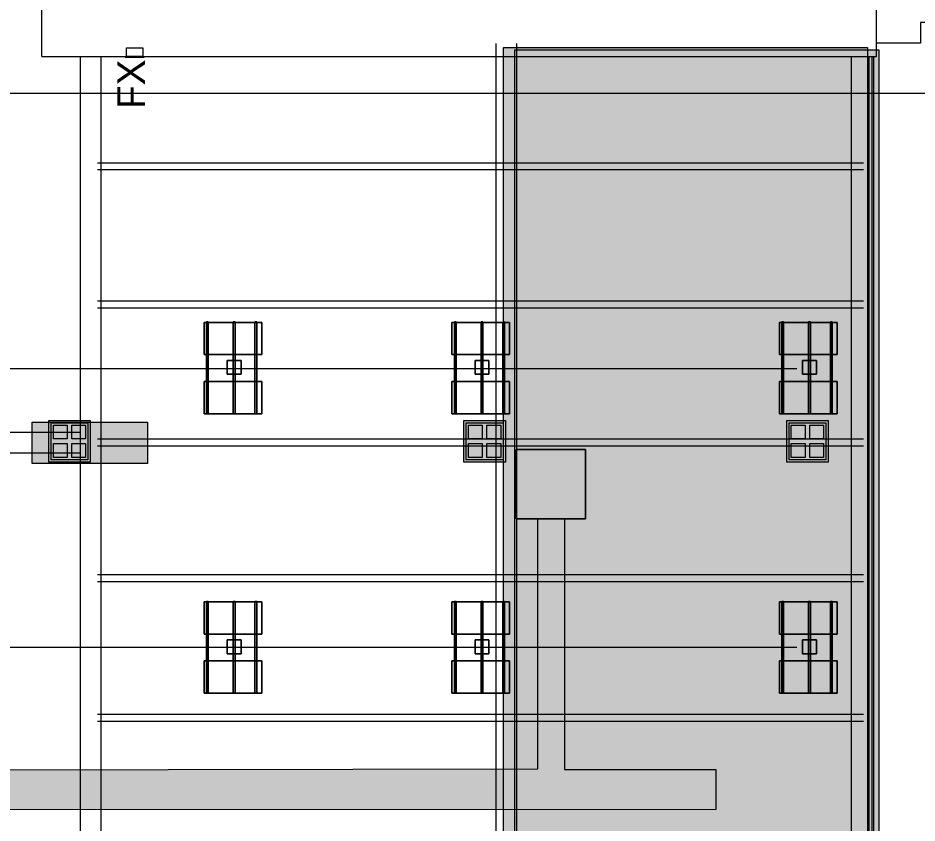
# Model space of a CAD drawing. Header units: inches. Extents: x -10671 to 1761, y -674 to 7170.
# Drawn here: x -6903 to -6123, y 3287 to 3985 of the extents above; entities that cross this region are included whole.
import ezdxf

# ---------------------------------------------------------------- set-up
doc = ezdxf.new("R2010")
doc.units = ezdxf.units.IN
doc.header["$LTSCALE"] = 19.2
doc.header["$MEASUREMENT"] = 0
for name, color, linetype, lineweight, true_color in [('DWG-bldg-utility box', 3, 'Continuous', 18, 0x00ff00), ('Venue-Airwall Closed', 7, 'Continuous', 5, 0x000000), ('Venue-Ceiling-HVAC', 7, 'Continuous', 5, 0xbbbbbb), ('Venue-Fire Apparatus and Text', 1, 'Continuous', 5, 0xff0000), ('Venue-NO HANG ZONE', 7, 'Continuous', 15, 0xdd0000), ('Venue-Rigging Steel-High', 7, 'Continuous', 5, 0x800000), ('Venue-Rigging Steel-Low', 7, 'Continuous', 5, 0x0000dd)]:
    doc.layers.add(name, color=color, linetype=linetype, lineweight=lineweight, true_color=true_color)
for name, color, linetype, lineweight in [('Venue-Ceiling-Lights', 7, 'Continuous', 5), ('Venue-Ceiling-Lights Circuits', 7, 'Continuous', 5), ('Venue-Floor Pockets', 7, 'Continuous', 5), ('Venue-Walls and Doors', 7, 'Continuous', 5)]:
    doc.layers.add(name, color=color, linetype=linetype, lineweight=lineweight)
doc.styles.add('Arial', font='Arial')

# ---------------------------------------------------------------- blocks, each defined once
blk = doc.blocks.new('FLOORBOX')
at = {"layer": 'Venue-Floor Pockets', "linetype": 'Continuous', "lineweight": 0, "true_color": 0xaaaaaa}
blk.add_hatch(color=253, dxfattribs=at).paths.add_polyline_path([(-18, 18), (18, 18), (18, -18), (-18, -18)])
at = {"layer": 'Venue-Floor Pockets', "linetype": 'Continuous', "lineweight": 0, "true_color": 0xbbbbbb}
blk.add_hatch(color=9, dxfattribs=at).paths.add_polyline_path([(-16, 16), (16, 16), (16, -16), (-16, -16)])
at = {"layer": 'Venue-Floor Pockets', "linetype": 'Continuous', "lineweight": 0, "true_color": 0xdddddd}
for points in [[(-14, 14), (-2, 14), (-2, 2), (-14, 2)], [(2, 14), (14, 14), (14, 2), (2, 2)], [(-14, -2), (-2, -2), (-2, -14), (-14, -14)], [(2, -2), (14, -2), (14, -14), (2, -14)]]:
    blk.add_hatch(color=254, dxfattribs=at).paths.add_polyline_path(points)
at = {"layer": 'Venue-Floor Pockets', "color": 7, "linetype": 'Continuous', "lineweight": 5, "flags": 128}
for points in [[(-18, 18), (18, 18), (18, -18), (-18, -18)], [(-16, 16), (16, 16), (16, -16), (-16, -16)], [(-14, 14), (-2, 14), (-2, 2), (-14, 2)], [(2, 14), (14, 14), (14, 2), (2, 2)], [(-14, -2), (-2, -2), (-2, -14), (-14, -14)], [(2, -2), (14, -2), (14, -14), (2, -14)]]:
    blk.add_lwpolyline(points, close=True, dxfattribs=at)
blk = doc.blocks.new('FEVC')
at = {"layer": 'Venue-Fire Apparatus and Text'}
for p, q in [((8.25, 0.5), (-8.25, 0.5)), ((-8.25, 0.5), (-8.25, 0)), ((8.25, 0), (-8.25, 0)), ((8.25, 0.5), (8.25, 0))]:
    blk.add_line(p, q, dxfattribs=at)
at = {"layer": 'Venue-Fire Apparatus and Text', "flags": 128}
blk.add_lwpolyline([(-7, 0), (7, 0), (7, -7.5), (-7, -7.5)], close=True, dxfattribs=at)
blk = doc.blocks.new('Group-9-1')
at = {"layer": 'Venue-Ceiling-HVAC'}
for points in [[(-6470.84, 3551.08, 360.05), (-6470.84, 3551.08, 390.05), (-6470.84, 3611.08, 390.05), (-6470.84, 3611.08, 360.05)], [(-6470.84, 3611.08, 360.05), (-6470.84, 3611.08, 390.05), (-6410.84, 3611.08, 390.05), (-6410.84, 3611.08, 360.05)], [(-6470.84, 3551.08, 360.05), (-6470.84, 3611.08, 360.05), (-6410.84, 3611.08, 360.05), (-6410.84, 3551.08, 360.05)], [(-6470.84, 3551.08, 390.05), (-6470.84, 3611.08, 390.05), (-6410.84, 3611.08, 390.05), (-6410.84, 3551.08, 390.05)], [(-6410.84, 3611.08, 360.05), (-6410.84, 3611.08, 390.05), (-6410.84, 3551.08, 390.05), (-6410.84, 3551.08, 360.05)], [(-6410.84, 3551.08, 360.05), (-6410.84, 3551.08, 390.05), (-6470.84, 3551.08, 390.05), (-6470.84, 3551.08, 360.05)]]:
    blk.add_3dface(points, dxfattribs=at)
blk = doc.blocks.new('Group-10-1')
at = {"layer": 'Venue-Ceiling-HVAC'}
blk.add_blockref('Group-9-1', (0, 0), dxfattribs=at)
blk = doc.blocks.new('Group-1040-1')
at = {"layer": 'Venue-Ceiling-Lights', "color": 7, "linetype": 'Continuous', "lineweight": 5}
for points in [[(-6741.57, 3642.18, 355.98), (-6741.57, 3642.18, 359.98), (-6741.57, 3670.18, 359.98), (-6741.57, 3670.18, 355.98)], [(-6741.57, 3670.18, 355.98), (-6741.57, 3670.18, 359.98), (-6691.57, 3670.18, 359.98), (-6691.57, 3670.18, 355.98)], [(-6691.57, 3670.18, 359.98), (-6741.57, 3670.18, 359.98), (-6741.57, 3642.18, 359.98), (-6691.57, 3642.18, 359.98)], [(-6691.57, 3642.18, 355.98), (-6741.57, 3642.18, 355.98), (-6741.57, 3670.18, 355.98), (-6691.57, 3670.18, 355.98)], [(-6691.57, 3670.18, 355.98), (-6691.57, 3670.18, 359.98), (-6691.57, 3642.18, 359.98), (-6691.57, 3642.18, 355.98)], [(-6691.57, 3642.18, 355.98), (-6691.57, 3642.18, 359.98), (-6741.57, 3642.18, 359.98), (-6741.57, 3642.18, 355.98)]]:
    blk.add_3dface(points, dxfattribs=at)
blk = doc.blocks.new('Group-1041-1')
at = {"layer": 'Venue-Ceiling-Lights', "color": 7, "linetype": 'Continuous', "lineweight": 5}
for points in [[(-6697.42, 3642.18, 360.05), (-6697.42, 3642.18, 361.05), (-6697.42, 3721.77, 361.05), (-6697.42, 3721.77, 360.05)], [(-6697.42, 3721.77, 360.05), (-6697.42, 3721.77, 361.05), (-6695.92, 3721.77, 361.05), (-6695.92, 3721.77, 360.05)], [(-6695.92, 3721.77, 361.05), (-6697.42, 3721.77, 361.05), (-6697.42, 3642.18, 361.05), (-6695.92, 3642.18, 361.05)], [(-6695.92, 3642.18, 360.05), (-6697.42, 3642.18, 360.05), (-6697.42, 3721.77, 360.05), (-6695.92, 3721.77, 360.05)], [(-6695.92, 3721.77, 360.05), (-6695.92, 3721.77, 361.05), (-6695.92, 3642.18, 361.05), (-6695.92, 3642.18, 360.05)], [(-6695.92, 3642.18, 360.05), (-6695.92, 3642.18, 361.05), (-6697.42, 3642.18, 361.05), (-6697.42, 3642.18, 360.05)]]:
    blk.add_3dface(points, dxfattribs=at)
blk = doc.blocks.new('Group-1042-1')
at = {"layer": 'Venue-Ceiling-Lights', "color": 7, "linetype": 'Continuous', "lineweight": 5}
for points in [[(-6716.24, 3642.18, 360.05), (-6716.24, 3642.18, 361.05), (-6716.24, 3721.77, 361.05), (-6716.24, 3721.77, 360.05)], [(-6716.24, 3721.77, 360.05), (-6716.24, 3721.77, 361.05), (-6714.74, 3721.77, 361.05), (-6714.74, 3721.77, 360.05)], [(-6714.74, 3721.77, 361.05), (-6716.24, 3721.77, 361.05), (-6716.24, 3642.18, 361.05), (-6714.74, 3642.18, 361.05)], [(-6714.74, 3642.18, 360.05), (-6716.24, 3642.18, 360.05), (-6716.24, 3721.77, 360.05), (-6714.74, 3721.77, 360.05)], [(-6714.74, 3721.77, 360.05), (-6714.74, 3721.77, 361.05), (-6714.74, 3642.18, 361.05), (-6714.74, 3642.18, 360.05)], [(-6714.74, 3642.18, 360.05), (-6714.74, 3642.18, 361.05), (-6716.24, 3642.18, 361.05), (-6716.24, 3642.18, 360.05)]]:
    blk.add_3dface(points, dxfattribs=at)
blk = doc.blocks.new('Group-1043-1')
at = {"layer": 'Venue-Ceiling-Lights', "color": 7, "linetype": 'Continuous', "lineweight": 5}
for points in [[(-6739.52, 3642.18, 360.05), (-6739.52, 3642.18, 361.05), (-6739.52, 3721.77, 361.05), (-6739.52, 3721.77, 360.05)], [(-6739.52, 3721.77, 360.05), (-6739.52, 3721.77, 361.05), (-6738.02, 3721.77, 361.05), (-6738.02, 3721.77, 360.05)], [(-6738.02, 3721.77, 361.05), (-6739.52, 3721.77, 361.05), (-6739.52, 3642.18, 361.05), (-6738.02, 3642.18, 361.05)], [(-6738.02, 3642.18, 360.05), (-6739.52, 3642.18, 360.05), (-6739.52, 3721.77, 360.05), (-6738.02, 3721.77, 360.05)], [(-6738.02, 3721.77, 360.05), (-6738.02, 3721.77, 361.05), (-6738.02, 3642.18, 361.05), (-6738.02, 3642.18, 360.05)], [(-6738.02, 3642.18, 360.05), (-6738.02, 3642.18, 361.05), (-6739.52, 3642.18, 361.05), (-6739.52, 3642.18, 360.05)]]:
    blk.add_3dface(points, dxfattribs=at)
blk = doc.blocks.new('Group-1044-1')
at = {"layer": 'Venue-Ceiling-Lights', "color": 7, "linetype": 'Continuous', "lineweight": 5}
for points in [[(-6741.57, 3693.33, 355.98), (-6741.57, 3693.33, 359.98), (-6741.57, 3721.33, 359.98), (-6741.57, 3721.33, 355.98)], [(-6741.57, 3721.33, 355.98), (-6741.57, 3721.33, 359.98), (-6691.57, 3721.33, 359.98), (-6691.57, 3721.33, 355.98)], [(-6691.57, 3721.33, 359.98), (-6741.57, 3721.33, 359.98), (-6741.57, 3693.33, 359.98), (-6691.57, 3693.33, 359.98)], [(-6691.57, 3693.33, 355.98), (-6741.57, 3693.33, 355.98), (-6741.57, 3721.33, 355.98), (-6691.57, 3721.33, 355.98)], [(-6691.57, 3721.33, 355.98), (-6691.57, 3721.33, 359.98), (-6691.57, 3693.33, 359.98), (-6691.57, 3693.33, 355.98)], [(-6691.57, 3693.33, 355.98), (-6691.57, 3693.33, 359.98), (-6741.57, 3693.33, 359.98), (-6741.57, 3693.33, 355.98)]]:
    blk.add_3dface(points, dxfattribs=at)
blk = doc.blocks.new('Group-1045-1')
at = {"layer": 'Venue-Ceiling-Lights', "color": 7, "linetype": 'Continuous', "lineweight": 5}
for points in [[(-6721.53, 3688.41, 350), (-6721.53, 3688.41, 356), (-6709.53, 3688.41, 356), (-6709.53, 3688.41, 350)], [(-6721.53, 3676.41, 350), (-6721.53, 3676.41, 356), (-6721.53, 3688.41, 356), (-6721.53, 3688.41, 350)], [(-6709.53, 3688.41, 356), (-6721.53, 3688.41, 356), (-6721.53, 3676.41, 356), (-6709.53, 3676.41, 356)], [(-6709.53, 3676.41, 350), (-6721.53, 3676.41, 350), (-6721.53, 3688.41, 350), (-6709.53, 3688.41, 350)], [(-6709.53, 3688.41, 350), (-6709.53, 3688.41, 356), (-6709.53, 3676.41, 356), (-6709.53, 3676.41, 350)], [(-6709.53, 3676.41, 350), (-6709.53, 3676.41, 356), (-6721.53, 3676.41, 356), (-6721.53, 3676.41, 350)]]:
    blk.add_3dface(points, dxfattribs=at)
blk = doc.blocks.new('Group-1046-1')
at = {"layer": 'Venue-Ceiling-Lights', "color": 7}
for name in ['Group-1044-1', 'Group-1043-1', 'Group-1042-1', 'Group-1041-1', 'Group-1040-1']:
    blk.add_blockref(name, (0, 0), dxfattribs=at)
at = {"layer": 'Venue-Ceiling-Lights', "color": 1, "true_color": 0xff0000}
blk.add_blockref('Group-1045-1', (0, 0), dxfattribs=at)
blk = doc.blocks.new('Group-1047-1')
at = {"layer": 'Venue-Ceiling-Lights', "color": 7, "linetype": 'Continuous', "lineweight": 5}
for points in [[(-6741.57, 3399.93, 355.98), (-6741.57, 3399.93, 359.98), (-6741.57, 3427.93, 359.98), (-6741.57, 3427.93, 355.98)], [(-6741.57, 3427.93, 355.98), (-6741.57, 3427.93, 359.98), (-6691.57, 3427.93, 359.98), (-6691.57, 3427.93, 355.98)], [(-6691.57, 3427.93, 359.98), (-6741.57, 3427.93, 359.98), (-6741.57, 3399.93, 359.98), (-6691.57, 3399.93, 359.98)], [(-6691.57, 3399.93, 355.98), (-6741.57, 3399.93, 355.98), (-6741.57, 3427.93, 355.98), (-6691.57, 3427.93, 355.98)], [(-6691.57, 3427.93, 355.98), (-6691.57, 3427.93, 359.98), (-6691.57, 3399.93, 359.98), (-6691.57, 3399.93, 355.98)], [(-6691.57, 3399.93, 355.98), (-6691.57, 3399.93, 359.98), (-6741.57, 3399.93, 359.98), (-6741.57, 3399.93, 355.98)]]:
    blk.add_3dface(points, dxfattribs=at)
blk = doc.blocks.new('Group-1048-1')
at = {"layer": 'Venue-Ceiling-Lights', "color": 7, "linetype": 'Continuous', "lineweight": 5}
for points in [[(-6697.42, 3399.93, 360.05), (-6697.42, 3399.93, 361.05), (-6697.42, 3479.51, 361.05), (-6697.42, 3479.51, 360.05)], [(-6697.42, 3479.51, 360.05), (-6697.42, 3479.51, 361.05), (-6695.92, 3479.51, 361.05), (-6695.92, 3479.51, 360.05)], [(-6695.92, 3479.51, 361.05), (-6697.42, 3479.51, 361.05), (-6697.42, 3399.93, 361.05), (-6695.92, 3399.93, 361.05)], [(-6695.92, 3399.93, 360.05), (-6697.42, 3399.93, 360.05), (-6697.42, 3479.51, 360.05), (-6695.92, 3479.51, 360.05)], [(-6695.92, 3479.51, 360.05), (-6695.92, 3479.51, 361.05), (-6695.92, 3399.93, 361.05), (-6695.92, 3399.93, 360.05)], [(-6695.92, 3399.93, 360.05), (-6695.92, 3399.93, 361.05), (-6697.42, 3399.93, 361.05), (-6697.42, 3399.93, 360.05)]]:
    blk.add_3dface(points, dxfattribs=at)
blk = doc.blocks.new('Group-1049-1')
at = {"layer": 'Venue-Ceiling-Lights', "color": 7, "linetype": 'Continuous', "lineweight": 5}
for points in [[(-6716.24, 3399.93, 360.05), (-6716.24, 3399.93, 361.05), (-6716.24, 3479.51, 361.05), (-6716.24, 3479.51, 360.05)], [(-6716.24, 3479.51, 360.05), (-6716.24, 3479.51, 361.05), (-6714.74, 3479.51, 361.05), (-6714.74, 3479.51, 360.05)], [(-6714.74, 3479.51, 361.05), (-6716.24, 3479.51, 361.05), (-6716.24, 3399.93, 361.05), (-6714.74, 3399.93, 361.05)], [(-6714.74, 3399.93, 360.05), (-6716.24, 3399.93, 360.05), (-6716.24, 3479.51, 360.05), (-6714.74, 3479.51, 360.05)], [(-6714.74, 3479.51, 360.05), (-6714.74, 3479.51, 361.05), (-6714.74, 3399.93, 361.05), (-6714.74, 3399.93, 360.05)], [(-6714.74, 3399.93, 360.05), (-6714.74, 3399.93, 361.05), (-6716.24, 3399.93, 361.05), (-6716.24, 3399.93, 360.05)]]:
    blk.add_3dface(points, dxfattribs=at)
blk = doc.blocks.new('Group-1050-1')
at = {"layer": 'Venue-Ceiling-Lights', "color": 7, "linetype": 'Continuous', "lineweight": 5}
for points in [[(-6739.52, 3399.93, 360.05), (-6739.52, 3399.93, 361.05), (-6739.52, 3479.51, 361.05), (-6739.52, 3479.51, 360.05)], [(-6739.52, 3479.51, 360.05), (-6739.52, 3479.51, 361.05), (-6738.02, 3479.51, 361.05), (-6738.02, 3479.51, 360.05)], [(-6738.02, 3479.51, 361.05), (-6739.52, 3479.51, 361.05), (-6739.52, 3399.93, 361.05), (-6738.02, 3399.93, 361.05)], [(-6738.02, 3399.93, 360.05), (-6739.52, 3399.93, 360.05), (-6739.52, 3479.51, 360.05), (-6738.02, 3479.51, 360.05)], [(-6738.02, 3479.51, 360.05), (-6738.02, 3479.51, 361.05), (-6738.02, 3399.93, 361.05), (-6738.02, 3399.93, 360.05)], [(-6738.02, 3399.93, 360.05), (-6738.02, 3399.93, 361.05), (-6739.52, 3399.93, 361.05), (-6739.52, 3399.93, 360.05)]]:
    blk.add_3dface(points, dxfattribs=at)
blk = doc.blocks.new('Group-1051-1')
at = {"layer": 'Venue-Ceiling-Lights', "color": 7, "linetype": 'Continuous', "lineweight": 5}
for points in [[(-6741.57, 3451.08, 355.98), (-6741.57, 3451.08, 359.98), (-6741.57, 3479.08, 359.98), (-6741.57, 3479.08, 355.98)], [(-6741.57, 3479.08, 355.98), (-6741.57, 3479.08, 359.98), (-6691.57, 3479.08, 359.98), (-6691.57, 3479.08, 355.98)], [(-6691.57, 3479.08, 359.98), (-6741.57, 3479.08, 359.98), (-6741.57, 3451.08, 359.98), (-6691.57, 3451.08, 359.98)], [(-6691.57, 3451.08, 355.98), (-6741.57, 3451.08, 355.98), (-6741.57, 3479.08, 355.98), (-6691.57, 3479.08, 355.98)], [(-6691.57, 3479.08, 355.98), (-6691.57, 3479.08, 359.98), (-6691.57, 3451.08, 359.98), (-6691.57, 3451.08, 355.98)], [(-6691.57, 3451.08, 355.98), (-6691.57, 3451.08, 359.98), (-6741.57, 3451.08, 359.98), (-6741.57, 3451.08, 355.98)]]:
    blk.add_3dface(points, dxfattribs=at)
blk = doc.blocks.new('Group-1052-1')
at = {"layer": 'Venue-Ceiling-Lights', "color": 7, "linetype": 'Continuous', "lineweight": 5}
for points in [[(-6721.53, 3446.16, 350), (-6721.53, 3446.16, 356), (-6709.53, 3446.16, 356), (-6709.53, 3446.16, 350)], [(-6721.53, 3434.16, 350), (-6721.53, 3434.16, 356), (-6721.53, 3446.16, 356), (-6721.53, 3446.16, 350)], [(-6709.53, 3446.16, 356), (-6721.53, 3446.16, 356), (-6721.53, 3434.16, 356), (-6709.53, 3434.16, 356)], [(-6709.53, 3434.16, 350), (-6721.53, 3434.16, 350), (-6721.53, 3446.16, 350), (-6709.53, 3446.16, 350)], [(-6709.53, 3446.16, 350), (-6709.53, 3446.16, 356), (-6709.53, 3434.16, 356), (-6709.53, 3434.16, 350)], [(-6709.53, 3434.16, 350), (-6709.53, 3434.16, 356), (-6721.53, 3434.16, 356), (-6721.53, 3434.16, 350)]]:
    blk.add_3dface(points, dxfattribs=at)
blk = doc.blocks.new('Group-1053-1')
at = {"layer": 'Venue-Ceiling-Lights', "color": 7}
for name in ['Group-1051-1', 'Group-1050-1', 'Group-1049-1', 'Group-1048-1', 'Group-1047-1']:
    blk.add_blockref(name, (0, 0), dxfattribs=at)
at = {"layer": 'Venue-Ceiling-Lights', "color": 1, "true_color": 0xff0000}
blk.add_blockref('Group-1052-1', (0, 0), dxfattribs=at)
blk = doc.blocks.new('Group-1124-1')
at = {"layer": 'Venue-Ceiling-Lights', "color": 7, "linetype": 'Continuous', "lineweight": 5}
for points in [[(-6526.57, 3642.18, 355.98), (-6526.57, 3642.18, 359.98), (-6526.57, 3670.18, 359.98), (-6526.57, 3670.18, 355.98)], [(-6526.57, 3670.18, 355.98), (-6526.57, 3670.18, 359.98), (-6476.57, 3670.18, 359.98), (-6476.57, 3670.18, 355.98)], [(-6476.57, 3670.18, 359.98), (-6526.57, 3670.18, 359.98), (-6526.57, 3642.18, 359.98), (-6476.57, 3642.18, 359.98)], [(-6476.57, 3642.18, 355.98), (-6526.57, 3642.18, 355.98), (-6526.57, 3670.18, 355.98), (-6476.57, 3670.18, 355.98)], [(-6476.57, 3670.18, 355.98), (-6476.57, 3670.18, 359.98), (-6476.57, 3642.18, 359.98), (-6476.57, 3642.18, 355.98)], [(-6476.57, 3642.18, 355.98), (-6476.57, 3642.18, 359.98), (-6526.57, 3642.18, 359.98), (-6526.57, 3642.18, 355.98)]]:
    blk.add_3dface(points, dxfattribs=at)
blk = doc.blocks.new('Group-1125-1')
at = {"layer": 'Venue-Ceiling-Lights', "color": 7, "linetype": 'Continuous', "lineweight": 5}
for points in [[(-6482.42, 3642.18, 360.05), (-6482.42, 3642.18, 361.05), (-6482.42, 3721.77, 361.05), (-6482.42, 3721.77, 360.05)], [(-6482.42, 3721.77, 360.05), (-6482.42, 3721.77, 361.05), (-6480.92, 3721.77, 361.05), (-6480.92, 3721.77, 360.05)], [(-6480.92, 3721.77, 361.05), (-6482.42, 3721.77, 361.05), (-6482.42, 3642.18, 361.05), (-6480.92, 3642.18, 361.05)], [(-6480.92, 3642.18, 360.05), (-6482.42, 3642.18, 360.05), (-6482.42, 3721.77, 360.05), (-6480.92, 3721.77, 360.05)], [(-6480.92, 3721.77, 360.05), (-6480.92, 3721.77, 361.05), (-6480.92, 3642.18, 361.05), (-6480.92, 3642.18, 360.05)], [(-6480.92, 3642.18, 360.05), (-6480.92, 3642.18, 361.05), (-6482.42, 3642.18, 361.05), (-6482.42, 3642.18, 360.05)]]:
    blk.add_3dface(points, dxfattribs=at)
blk = doc.blocks.new('Group-1126-1')
at = {"layer": 'Venue-Ceiling-Lights', "color": 7, "linetype": 'Continuous', "lineweight": 5}
for points in [[(-6501.24, 3642.18, 360.05), (-6501.24, 3642.18, 361.05), (-6501.24, 3721.77, 361.05), (-6501.24, 3721.77, 360.05)], [(-6501.24, 3721.77, 360.05), (-6501.24, 3721.77, 361.05), (-6499.74, 3721.77, 361.05), (-6499.74, 3721.77, 360.05)], [(-6499.74, 3721.77, 361.05), (-6501.24, 3721.77, 361.05), (-6501.24, 3642.18, 361.05), (-6499.74, 3642.18, 361.05)], [(-6499.74, 3642.18, 360.05), (-6501.24, 3642.18, 360.05), (-6501.24, 3721.77, 360.05), (-6499.74, 3721.77, 360.05)], [(-6499.74, 3721.77, 360.05), (-6499.74, 3721.77, 361.05), (-6499.74, 3642.18, 361.05), (-6499.74, 3642.18, 360.05)], [(-6499.74, 3642.18, 360.05), (-6499.74, 3642.18, 361.05), (-6501.24, 3642.18, 361.05), (-6501.24, 3642.18, 360.05)]]:
    blk.add_3dface(points, dxfattribs=at)
blk = doc.blocks.new('Group-1127-1')
at = {"layer": 'Venue-Ceiling-Lights', "color": 7, "linetype": 'Continuous', "lineweight": 5}
for points in [[(-6524.52, 3642.18, 360.05), (-6524.52, 3642.18, 361.05), (-6524.52, 3721.77, 361.05), (-6524.52, 3721.77, 360.05)], [(-6524.52, 3721.77, 360.05), (-6524.52, 3721.77, 361.05), (-6523.02, 3721.77, 361.05), (-6523.02, 3721.77, 360.05)], [(-6523.02, 3721.77, 361.05), (-6524.52, 3721.77, 361.05), (-6524.52, 3642.18, 361.05), (-6523.02, 3642.18, 361.05)], [(-6523.02, 3642.18, 360.05), (-6524.52, 3642.18, 360.05), (-6524.52, 3721.77, 360.05), (-6523.02, 3721.77, 360.05)], [(-6523.02, 3721.77, 360.05), (-6523.02, 3721.77, 361.05), (-6523.02, 3642.18, 361.05), (-6523.02, 3642.18, 360.05)], [(-6523.02, 3642.18, 360.05), (-6523.02, 3642.18, 361.05), (-6524.52, 3642.18, 361.05), (-6524.52, 3642.18, 360.05)]]:
    blk.add_3dface(points, dxfattribs=at)
blk = doc.blocks.new('Group-1128-1')
at = {"layer": 'Venue-Ceiling-Lights', "color": 7, "linetype": 'Continuous', "lineweight": 5}
for points in [[(-6526.57, 3693.33, 355.98), (-6526.57, 3693.33, 359.98), (-6526.57, 3721.33, 359.98), (-6526.57, 3721.33, 355.98)], [(-6526.57, 3721.33, 355.98), (-6526.57, 3721.33, 359.98), (-6476.57, 3721.33, 359.98), (-6476.57, 3721.33, 355.98)], [(-6476.57, 3721.33, 359.98), (-6526.57, 3721.33, 359.98), (-6526.57, 3693.33, 359.98), (-6476.57, 3693.33, 359.98)], [(-6476.57, 3693.33, 355.98), (-6526.57, 3693.33, 355.98), (-6526.57, 3721.33, 355.98), (-6476.57, 3721.33, 355.98)], [(-6476.57, 3721.33, 355.98), (-6476.57, 3721.33, 359.98), (-6476.57, 3693.33, 359.98), (-6476.57, 3693.33, 355.98)], [(-6476.57, 3693.33, 355.98), (-6476.57, 3693.33, 359.98), (-6526.57, 3693.33, 359.98), (-6526.57, 3693.33, 355.98)]]:
    blk.add_3dface(points, dxfattribs=at)
blk = doc.blocks.new('Group-1129-1')
at = {"layer": 'Venue-Ceiling-Lights', "color": 7, "linetype": 'Continuous', "lineweight": 5}
for points in [[(-6506.53, 3688.41, 350), (-6506.53, 3688.41, 356), (-6494.53, 3688.41, 356), (-6494.53, 3688.41, 350)], [(-6506.53, 3676.41, 350), (-6506.53, 3676.41, 356), (-6506.53, 3688.41, 356), (-6506.53, 3688.41, 350)], [(-6494.53, 3688.41, 356), (-6506.53, 3688.41, 356), (-6506.53, 3676.41, 356), (-6494.53, 3676.41, 356)], [(-6494.53, 3676.41, 350), (-6506.53, 3676.41, 350), (-6506.53, 3688.41, 350), (-6494.53, 3688.41, 350)], [(-6494.53, 3688.41, 350), (-6494.53, 3688.41, 356), (-6494.53, 3676.41, 356), (-6494.53, 3676.41, 350)], [(-6494.53, 3676.41, 350), (-6494.53, 3676.41, 356), (-6506.53, 3676.41, 356), (-6506.53, 3676.41, 350)]]:
    blk.add_3dface(points, dxfattribs=at)
blk = doc.blocks.new('Group-1130-1')
at = {"layer": 'Venue-Ceiling-Lights', "color": 7}
for name in ['Group-1128-1', 'Group-1127-1', 'Group-1126-1', 'Group-1125-1', 'Group-1124-1']:
    blk.add_blockref(name, (0, 0), dxfattribs=at)
at = {"layer": 'Venue-Ceiling-Lights', "color": 1, "true_color": 0xff0000}
blk.add_blockref('Group-1129-1', (0, 0), dxfattribs=at)
blk = doc.blocks.new('Group-1131-1')
at = {"layer": 'Venue-Ceiling-Lights', "color": 7, "linetype": 'Continuous', "lineweight": 5}
for points in [[(-6526.57, 3399.93, 355.98), (-6526.57, 3399.93, 359.98), (-6526.57, 3427.93, 359.98), (-6526.57, 3427.93, 355.98)], [(-6526.57, 3427.93, 355.98), (-6526.57, 3427.93, 359.98), (-6476.57, 3427.93, 359.98), (-6476.57, 3427.93, 355.98)], [(-6476.57, 3427.93, 359.98), (-6526.57, 3427.93, 359.98), (-6526.57, 3399.93, 359.98), (-6476.57, 3399.93, 359.98)], [(-6476.57, 3399.93, 355.98), (-6526.57, 3399.93, 355.98), (-6526.57, 3427.93, 355.98), (-6476.57, 3427.93, 355.98)], [(-6476.57, 3427.93, 355.98), (-6476.57, 3427.93, 359.98), (-6476.57, 3399.93, 359.98), (-6476.57, 3399.93, 355.98)], [(-6476.57, 3399.93, 355.98), (-6476.57, 3399.93, 359.98), (-6526.57, 3399.93, 359.98), (-6526.57, 3399.93, 355.98)]]:
    blk.add_3dface(points, dxfattribs=at)
blk = doc.blocks.new('Group-1132-1')
at = {"layer": 'Venue-Ceiling-Lights', "color": 7, "linetype": 'Continuous', "lineweight": 5}
for points in [[(-6482.42, 3399.93, 360.05), (-6482.42, 3399.93, 361.05), (-6482.42, 3479.51, 361.05), (-6482.42, 3479.51, 360.05)], [(-6482.42, 3479.51, 360.05), (-6482.42, 3479.51, 361.05), (-6480.92, 3479.51, 361.05), (-6480.92, 3479.51, 360.05)], [(-6480.92, 3479.51, 361.05), (-6482.42, 3479.51, 361.05), (-6482.42, 3399.93, 361.05), (-6480.92, 3399.93, 361.05)], [(-6480.92, 3399.93, 360.05), (-6482.42, 3399.93, 360.05), (-6482.42, 3479.51, 360.05), (-6480.92, 3479.51, 360.05)], [(-6480.92, 3479.51, 360.05), (-6480.92, 3479.51, 361.05), (-6480.92, 3399.93, 361.05), (-6480.92, 3399.93, 360.05)], [(-6480.92, 3399.93, 360.05), (-6480.92, 3399.93, 361.05), (-6482.42, 3399.93, 361.05), (-6482.42, 3399.93, 360.05)]]:
    blk.add_3dface(points, dxfattribs=at)
blk = doc.blocks.new('Group-1133-1')
at = {"layer": 'Venue-Ceiling-Lights', "color": 7, "linetype": 'Continuous', "lineweight": 5}
for points in [[(-6501.24, 3399.93, 360.05), (-6501.24, 3399.93, 361.05), (-6501.24, 3479.51, 361.05), (-6501.24, 3479.51, 360.05)], [(-6501.24, 3479.51, 360.05), (-6501.24, 3479.51, 361.05), (-6499.74, 3479.51, 361.05), (-6499.74, 3479.51, 360.05)], [(-6499.74, 3479.51, 361.05), (-6501.24, 3479.51, 361.05), (-6501.24, 3399.93, 361.05), (-6499.74, 3399.93, 361.05)], [(-6499.74, 3399.93, 360.05), (-6501.24, 3399.93, 360.05), (-6501.24, 3479.51, 360.05), (-6499.74, 3479.51, 360.05)], [(-6499.74, 3479.51, 360.05), (-6499.74, 3479.51, 361.05), (-6499.74, 3399.93, 361.05), (-6499.74, 3399.93, 360.05)], [(-6499.74, 3399.93, 360.05), (-6499.74, 3399.93, 361.05), (-6501.24, 3399.93, 361.05), (-6501.24, 3399.93, 360.05)]]:
    blk.add_3dface(points, dxfattribs=at)
blk = doc.blocks.new('Group-1134-1')
at = {"layer": 'Venue-Ceiling-Lights', "color": 7, "linetype": 'Continuous', "lineweight": 5}
for points in [[(-6524.52, 3399.93, 360.05), (-6524.52, 3399.93, 361.05), (-6524.52, 3479.51, 361.05), (-6524.52, 3479.51, 360.05)], [(-6524.52, 3479.51, 360.05), (-6524.52, 3479.51, 361.05), (-6523.02, 3479.51, 361.05), (-6523.02, 3479.51, 360.05)], [(-6523.02, 3479.51, 361.05), (-6524.52, 3479.51, 361.05), (-6524.52, 3399.93, 361.05), (-6523.02, 3399.93, 361.05)], [(-6523.02, 3399.93, 360.05), (-6524.52, 3399.93, 360.05), (-6524.52, 3479.51, 360.05), (-6523.02, 3479.51, 360.05)], [(-6523.02, 3479.51, 360.05), (-6523.02, 3479.51, 361.05), (-6523.02, 3399.93, 361.05), (-6523.02, 3399.93, 360.05)], [(-6523.02, 3399.93, 360.05), (-6523.02, 3399.93, 361.05), (-6524.52, 3399.93, 361.05), (-6524.52, 3399.93, 360.05)]]:
    blk.add_3dface(points, dxfattribs=at)
blk = doc.blocks.new('Group-1135-1')
at = {"layer": 'Venue-Ceiling-Lights', "color": 7, "linetype": 'Continuous', "lineweight": 5}
for points in [[(-6526.57, 3451.08, 355.98), (-6526.57, 3451.08, 359.98), (-6526.57, 3479.08, 359.98), (-6526.57, 3479.08, 355.98)], [(-6526.57, 3479.08, 355.98), (-6526.57, 3479.08, 359.98), (-6476.57, 3479.08, 359.98), (-6476.57, 3479.08, 355.98)], [(-6476.57, 3479.08, 359.98), (-6526.57, 3479.08, 359.98), (-6526.57, 3451.08, 359.98), (-6476.57, 3451.08, 359.98)], [(-6476.57, 3451.08, 355.98), (-6526.57, 3451.08, 355.98), (-6526.57, 3479.08, 355.98), (-6476.57, 3479.08, 355.98)], [(-6476.57, 3479.08, 355.98), (-6476.57, 3479.08, 359.98), (-6476.57, 3451.08, 359.98), (-6476.57, 3451.08, 355.98)], [(-6476.57, 3451.08, 355.98), (-6476.57, 3451.08, 359.98), (-6526.57, 3451.08, 359.98), (-6526.57, 3451.08, 355.98)]]:
    blk.add_3dface(points, dxfattribs=at)
blk = doc.blocks.new('Group-1136-1')
at = {"layer": 'Venue-Ceiling-Lights', "color": 7, "linetype": 'Continuous', "lineweight": 5}
for points in [[(-6506.53, 3446.16, 350), (-6506.53, 3446.16, 356), (-6494.53, 3446.16, 356), (-6494.53, 3446.16, 350)], [(-6506.53, 3434.16, 350), (-6506.53, 3434.16, 356), (-6506.53, 3446.16, 356), (-6506.53, 3446.16, 350)], [(-6494.53, 3446.16, 356), (-6506.53, 3446.16, 356), (-6506.53, 3434.16, 356), (-6494.53, 3434.16, 356)], [(-6494.53, 3434.16, 350), (-6506.53, 3434.16, 350), (-6506.53, 3446.16, 350), (-6494.53, 3446.16, 350)], [(-6494.53, 3446.16, 350), (-6494.53, 3446.16, 356), (-6494.53, 3434.16, 356), (-6494.53, 3434.16, 350)], [(-6494.53, 3434.16, 350), (-6494.53, 3434.16, 356), (-6506.53, 3434.16, 356), (-6506.53, 3434.16, 350)]]:
    blk.add_3dface(points, dxfattribs=at)
blk = doc.blocks.new('Group-1137-1')
at = {"layer": 'Venue-Ceiling-Lights', "color": 7}
for name in ['Group-1135-1', 'Group-1134-1', 'Group-1133-1', 'Group-1132-1', 'Group-1131-1']:
    blk.add_blockref(name, (0, 0), dxfattribs=at)
at = {"layer": 'Venue-Ceiling-Lights', "color": 1, "true_color": 0xff0000}
blk.add_blockref('Group-1136-1', (0, 0), dxfattribs=at)
blk = doc.blocks.new('Group-1208-1')
at = {"layer": 'Venue-Ceiling-Lights', "color": 7, "linetype": 'Continuous', "lineweight": 5}
for points in [[(-6242.57, 3642.18, 355.98), (-6242.57, 3642.18, 359.98), (-6242.57, 3670.18, 359.98), (-6242.57, 3670.18, 355.98)], [(-6242.57, 3670.18, 355.98), (-6242.57, 3670.18, 359.98), (-6192.57, 3670.18, 359.98), (-6192.57, 3670.18, 355.98)], [(-6192.57, 3670.18, 359.98), (-6242.57, 3670.18, 359.98), (-6242.57, 3642.18, 359.98), (-6192.57, 3642.18, 359.98)], [(-6192.57, 3642.18, 355.98), (-6242.57, 3642.18, 355.98), (-6242.57, 3670.18, 355.98), (-6192.57, 3670.18, 355.98)], [(-6192.57, 3670.18, 355.98), (-6192.57, 3670.18, 359.98), (-6192.57, 3642.18, 359.98), (-6192.57, 3642.18, 355.98)], [(-6192.57, 3642.18, 355.98), (-6192.57, 3642.18, 359.98), (-6242.57, 3642.18, 359.98), (-6242.57, 3642.18, 355.98)]]:
    blk.add_3dface(points, dxfattribs=at)
blk = doc.blocks.new('Group-1209-1')
at = {"layer": 'Venue-Ceiling-Lights', "color": 7, "linetype": 'Continuous', "lineweight": 5}
for points in [[(-6198.42, 3642.18, 360.05), (-6198.42, 3642.18, 361.05), (-6198.42, 3721.77, 361.05), (-6198.42, 3721.77, 360.05)], [(-6198.42, 3721.77, 360.05), (-6198.42, 3721.77, 361.05), (-6196.92, 3721.77, 361.05), (-6196.92, 3721.77, 360.05)], [(-6196.92, 3721.77, 361.05), (-6198.42, 3721.77, 361.05), (-6198.42, 3642.18, 361.05), (-6196.92, 3642.18, 361.05)], [(-6196.92, 3642.18, 360.05), (-6198.42, 3642.18, 360.05), (-6198.42, 3721.77, 360.05), (-6196.92, 3721.77, 360.05)], [(-6196.92, 3721.77, 360.05), (-6196.92, 3721.77, 361.05), (-6196.92, 3642.18, 361.05), (-6196.92, 3642.18, 360.05)], [(-6196.92, 3642.18, 360.05), (-6196.92, 3642.18, 361.05), (-6198.42, 3642.18, 361.05), (-6198.42, 3642.18, 360.05)]]:
    blk.add_3dface(points, dxfattribs=at)
blk = doc.blocks.new('Group-1210-1')
at = {"layer": 'Venue-Ceiling-Lights', "color": 7, "linetype": 'Continuous', "lineweight": 5}
for points in [[(-6217.24, 3642.18, 360.05), (-6217.24, 3642.18, 361.05), (-6217.24, 3721.77, 361.05), (-6217.24, 3721.77, 360.05)], [(-6217.24, 3721.77, 360.05), (-6217.24, 3721.77, 361.05), (-6215.74, 3721.77, 361.05), (-6215.74, 3721.77, 360.05)], [(-6215.74, 3721.77, 361.05), (-6217.24, 3721.77, 361.05), (-6217.24, 3642.18, 361.05), (-6215.74, 3642.18, 361.05)], [(-6215.74, 3642.18, 360.05), (-6217.24, 3642.18, 360.05), (-6217.24, 3721.77, 360.05), (-6215.74, 3721.77, 360.05)], [(-6215.74, 3721.77, 360.05), (-6215.74, 3721.77, 361.05), (-6215.74, 3642.18, 361.05), (-6215.74, 3642.18, 360.05)], [(-6215.74, 3642.18, 360.05), (-6215.74, 3642.18, 361.05), (-6217.24, 3642.18, 361.05), (-6217.24, 3642.18, 360.05)]]:
    blk.add_3dface(points, dxfattribs=at)
blk = doc.blocks.new('Group-1211-1')
at = {"layer": 'Venue-Ceiling-Lights', "color": 7, "linetype": 'Continuous', "lineweight": 5}
for points in [[(-6240.52, 3642.18, 360.05), (-6240.52, 3642.18, 361.05), (-6240.52, 3721.77, 361.05), (-6240.52, 3721.77, 360.05)], [(-6240.52, 3721.77, 360.05), (-6240.52, 3721.77, 361.05), (-6239.02, 3721.77, 361.05), (-6239.02, 3721.77, 360.05)], [(-6239.02, 3721.77, 361.05), (-6240.52, 3721.77, 361.05), (-6240.52, 3642.18, 361.05), (-6239.02, 3642.18, 361.05)], [(-6239.02, 3642.18, 360.05), (-6240.52, 3642.18, 360.05), (-6240.52, 3721.77, 360.05), (-6239.02, 3721.77, 360.05)], [(-6239.02, 3721.77, 360.05), (-6239.02, 3721.77, 361.05), (-6239.02, 3642.18, 361.05), (-6239.02, 3642.18, 360.05)], [(-6239.02, 3642.18, 360.05), (-6239.02, 3642.18, 361.05), (-6240.52, 3642.18, 361.05), (-6240.52, 3642.18, 360.05)]]:
    blk.add_3dface(points, dxfattribs=at)
blk = doc.blocks.new('Group-1212-1')
at = {"layer": 'Venue-Ceiling-Lights', "color": 7, "linetype": 'Continuous', "lineweight": 5}
for points in [[(-6242.57, 3693.33, 355.98), (-6242.57, 3693.33, 359.98), (-6242.57, 3721.33, 359.98), (-6242.57, 3721.33, 355.98)], [(-6242.57, 3721.33, 355.98), (-6242.57, 3721.33, 359.98), (-6192.57, 3721.33, 359.98), (-6192.57, 3721.33, 355.98)], [(-6192.57, 3721.33, 359.98), (-6242.57, 3721.33, 359.98), (-6242.57, 3693.33, 359.98), (-6192.57, 3693.33, 359.98)], [(-6192.57, 3693.33, 355.98), (-6242.57, 3693.33, 355.98), (-6242.57, 3721.33, 355.98), (-6192.57, 3721.33, 355.98)], [(-6192.57, 3721.33, 355.98), (-6192.57, 3721.33, 359.98), (-6192.57, 3693.33, 359.98), (-6192.57, 3693.33, 355.98)], [(-6192.57, 3693.33, 355.98), (-6192.57, 3693.33, 359.98), (-6242.57, 3693.33, 359.98), (-6242.57, 3693.33, 355.98)]]:
    blk.add_3dface(points, dxfattribs=at)
blk = doc.blocks.new('Group-1213-1')
at = {"layer": 'Venue-Ceiling-Lights', "color": 7, "linetype": 'Continuous', "lineweight": 5}
for points in [[(-6222.53, 3688.41, 350), (-6222.53, 3688.41, 356), (-6210.53, 3688.41, 356), (-6210.53, 3688.41, 350)], [(-6222.53, 3676.41, 350), (-6222.53, 3676.41, 356), (-6222.53, 3688.41, 356), (-6222.53, 3688.41, 350)], [(-6210.53, 3688.41, 356), (-6222.53, 3688.41, 356), (-6222.53, 3676.41, 356), (-6210.53, 3676.41, 356)], [(-6210.53, 3676.41, 350), (-6222.53, 3676.41, 350), (-6222.53, 3688.41, 350), (-6210.53, 3688.41, 350)], [(-6210.53, 3688.41, 350), (-6210.53, 3688.41, 356), (-6210.53, 3676.41, 356), (-6210.53, 3676.41, 350)], [(-6210.53, 3676.41, 350), (-6210.53, 3676.41, 356), (-6222.53, 3676.41, 356), (-6222.53, 3676.41, 350)]]:
    blk.add_3dface(points, dxfattribs=at)
blk = doc.blocks.new('Group-1214-1')
at = {"layer": 'Venue-Ceiling-Lights', "color": 7}
for name in ['Group-1212-1', 'Group-1211-1', 'Group-1210-1', 'Group-1209-1', 'Group-1208-1']:
    blk.add_blockref(name, (0, 0), dxfattribs=at)
at = {"layer": 'Venue-Ceiling-Lights', "color": 1, "true_color": 0xff0000}
blk.add_blockref('Group-1213-1', (0, 0), dxfattribs=at)
blk = doc.blocks.new('Group-1215-1')
at = {"layer": 'Venue-Ceiling-Lights', "color": 7, "linetype": 'Continuous', "lineweight": 5}
for points in [[(-6242.57, 3399.93, 355.98), (-6242.57, 3399.93, 359.98), (-6242.57, 3427.93, 359.98), (-6242.57, 3427.93, 355.98)], [(-6242.57, 3427.93, 355.98), (-6242.57, 3427.93, 359.98), (-6192.57, 3427.93, 359.98), (-6192.57, 3427.93, 355.98)], [(-6192.57, 3427.93, 359.98), (-6242.57, 3427.93, 359.98), (-6242.57, 3399.93, 359.98), (-6192.57, 3399.93, 359.98)], [(-6192.57, 3399.93, 355.98), (-6242.57, 3399.93, 355.98), (-6242.57, 3427.93, 355.98), (-6192.57, 3427.93, 355.98)], [(-6192.57, 3427.93, 355.98), (-6192.57, 3427.93, 359.98), (-6192.57, 3399.93, 359.98), (-6192.57, 3399.93, 355.98)], [(-6192.57, 3399.93, 355.98), (-6192.57, 3399.93, 359.98), (-6242.57, 3399.93, 359.98), (-6242.57, 3399.93, 355.98)]]:
    blk.add_3dface(points, dxfattribs=at)
blk = doc.blocks.new('Group-1216-1')
at = {"layer": 'Venue-Ceiling-Lights', "color": 7, "linetype": 'Continuous', "lineweight": 5}
for points in [[(-6198.42, 3399.93, 360.05), (-6198.42, 3399.93, 361.05), (-6198.42, 3479.51, 361.05), (-6198.42, 3479.51, 360.05)], [(-6198.42, 3479.51, 360.05), (-6198.42, 3479.51, 361.05), (-6196.92, 3479.51, 361.05), (-6196.92, 3479.51, 360.05)], [(-6196.92, 3479.51, 361.05), (-6198.42, 3479.51, 361.05), (-6198.42, 3399.93, 361.05), (-6196.92, 3399.93, 361.05)], [(-6196.92, 3399.93, 360.05), (-6198.42, 3399.93, 360.05), (-6198.42, 3479.51, 360.05), (-6196.92, 3479.51, 360.05)], [(-6196.92, 3479.51, 360.05), (-6196.92, 3479.51, 361.05), (-6196.92, 3399.93, 361.05), (-6196.92, 3399.93, 360.05)], [(-6196.92, 3399.93, 360.05), (-6196.92, 3399.93, 361.05), (-6198.42, 3399.93, 361.05), (-6198.42, 3399.93, 360.05)]]:
    blk.add_3dface(points, dxfattribs=at)
blk = doc.blocks.new('Group-1217-1')
at = {"layer": 'Venue-Ceiling-Lights', "color": 7, "linetype": 'Continuous', "lineweight": 5}
for points in [[(-6217.24, 3399.93, 360.05), (-6217.24, 3399.93, 361.05), (-6217.24, 3479.51, 361.05), (-6217.24, 3479.51, 360.05)], [(-6217.24, 3479.51, 360.05), (-6217.24, 3479.51, 361.05), (-6215.74, 3479.51, 361.05), (-6215.74, 3479.51, 360.05)], [(-6215.74, 3479.51, 361.05), (-6217.24, 3479.51, 361.05), (-6217.24, 3399.93, 361.05), (-6215.74, 3399.93, 361.05)], [(-6215.74, 3399.93, 360.05), (-6217.24, 3399.93, 360.05), (-6217.24, 3479.51, 360.05), (-6215.74, 3479.51, 360.05)], [(-6215.74, 3479.51, 360.05), (-6215.74, 3479.51, 361.05), (-6215.74, 3399.93, 361.05), (-6215.74, 3399.93, 360.05)], [(-6215.74, 3399.93, 360.05), (-6215.74, 3399.93, 361.05), (-6217.24, 3399.93, 361.05), (-6217.24, 3399.93, 360.05)]]:
    blk.add_3dface(points, dxfattribs=at)
blk = doc.blocks.new('Group-1218-1')
at = {"layer": 'Venue-Ceiling-Lights', "color": 7, "linetype": 'Continuous', "lineweight": 5}
for points in [[(-6240.52, 3399.93, 360.05), (-6240.52, 3399.93, 361.05), (-6240.52, 3479.51, 361.05), (-6240.52, 3479.51, 360.05)], [(-6240.52, 3479.51, 360.05), (-6240.52, 3479.51, 361.05), (-6239.02, 3479.51, 361.05), (-6239.02, 3479.51, 360.05)], [(-6239.02, 3479.51, 361.05), (-6240.52, 3479.51, 361.05), (-6240.52, 3399.93, 361.05), (-6239.02, 3399.93, 361.05)], [(-6239.02, 3399.93, 360.05), (-6240.52, 3399.93, 360.05), (-6240.52, 3479.51, 360.05), (-6239.02, 3479.51, 360.05)], [(-6239.02, 3479.51, 360.05), (-6239.02, 3479.51, 361.05), (-6239.02, 3399.93, 361.05), (-6239.02, 3399.93, 360.05)], [(-6239.02, 3399.93, 360.05), (-6239.02, 3399.93, 361.05), (-6240.52, 3399.93, 361.05), (-6240.52, 3399.93, 360.05)]]:
    blk.add_3dface(points, dxfattribs=at)
blk = doc.blocks.new('Group-1219-1')
at = {"layer": 'Venue-Ceiling-Lights', "color": 7, "linetype": 'Continuous', "lineweight": 5}
for points in [[(-6242.57, 3451.08, 355.98), (-6242.57, 3451.08, 359.98), (-6242.57, 3479.08, 359.98), (-6242.57, 3479.08, 355.98)], [(-6242.57, 3479.08, 355.98), (-6242.57, 3479.08, 359.98), (-6192.57, 3479.08, 359.98), (-6192.57, 3479.08, 355.98)], [(-6192.57, 3479.08, 359.98), (-6242.57, 3479.08, 359.98), (-6242.57, 3451.08, 359.98), (-6192.57, 3451.08, 359.98)], [(-6192.57, 3451.08, 355.98), (-6242.57, 3451.08, 355.98), (-6242.57, 3479.08, 355.98), (-6192.57, 3479.08, 355.98)], [(-6192.57, 3479.08, 355.98), (-6192.57, 3479.08, 359.98), (-6192.57, 3451.08, 359.98), (-6192.57, 3451.08, 355.98)], [(-6192.57, 3451.08, 355.98), (-6192.57, 3451.08, 359.98), (-6242.57, 3451.08, 359.98), (-6242.57, 3451.08, 355.98)]]:
    blk.add_3dface(points, dxfattribs=at)
blk = doc.blocks.new('Group-1220-1')
at = {"layer": 'Venue-Ceiling-Lights', "color": 7, "linetype": 'Continuous', "lineweight": 5}
for points in [[(-6222.53, 3446.16, 350), (-6222.53, 3446.16, 356), (-6210.53, 3446.16, 356), (-6210.53, 3446.16, 350)], [(-6222.53, 3434.16, 350), (-6222.53, 3434.16, 356), (-6222.53, 3446.16, 356), (-6222.53, 3446.16, 350)], [(-6210.53, 3446.16, 356), (-6222.53, 3446.16, 356), (-6222.53, 3434.16, 356), (-6210.53, 3434.16, 356)], [(-6210.53, 3434.16, 350), (-6222.53, 3434.16, 350), (-6222.53, 3446.16, 350), (-6210.53, 3446.16, 350)], [(-6210.53, 3446.16, 350), (-6210.53, 3446.16, 356), (-6210.53, 3434.16, 356), (-6210.53, 3434.16, 350)], [(-6210.53, 3434.16, 350), (-6210.53, 3434.16, 356), (-6222.53, 3434.16, 356), (-6222.53, 3434.16, 350)]]:
    blk.add_3dface(points, dxfattribs=at)
blk = doc.blocks.new('Group-1221-1')
at = {"layer": 'Venue-Ceiling-Lights', "color": 7}
for name in ['Group-1219-1', 'Group-1218-1', 'Group-1217-1', 'Group-1216-1', 'Group-1215-1']:
    blk.add_blockref(name, (0, 0), dxfattribs=at)
at = {"layer": 'Venue-Ceiling-Lights', "color": 1, "true_color": 0xff0000}
blk.add_blockref('Group-1220-1', (0, 0), dxfattribs=at)

msp = doc.modelspace()

# ---------------------------------------------------------------- hatches: boundary and pattern name
at = {"layer": 'Venue-Ceiling-HVAC', "linetype": 'Continuous', "lineweight": 0, "true_color": 0xbbbbbb}
msp.add_hatch(color=9, dxfattribs=at).paths.add_polyline_path([(-9130.05, 3298.51), (-9130.45, 3549.75), (-9148.2, 3549.75), (-9148.2, 3607.52), (-9087.49, 3607.52), (-9087.49, 3549.75), (-9106.04, 3549.75), (-9106.04, 3331.57), (-8597.21, 3331.57), (-8597.21, 3546.64), (-8614, 3546.64), (-8614, 3609.77), (-8553.96, 3609.77), (-8553.96, 3546.54), (-8573.27, 3546.54), (-8573.27, 3333.55), (-8043.26, 3333.55), (-8043.26, 3547.23), (-8062.45, 3547.23), (-8062.45, 3607.05), (-8002.49, 3607.02), (-8002.49, 3547.09), (-8020.51, 3547.09), (-8020.51, 3333.54), (-7490.93, 3333.54), (-7490.93, 3547.51), (-7509.78, 3547.51), (-7509.78, 3607.69), (-7449.78, 3607.69), (-7449.78, 3547.63), (-7467.8, 3547.63), (-7467.8, 3333.6), (-6956.37, 3333.59), (-6956.47, 3545.19), (-6975.25, 3545.2), (-6975.15, 3605.25), (-6915.19, 3605.25), (-6915.19, 3545.29), (-6933.49, 3545.29), (-6933.43, 3333.42), (-6452.07, 3334.3), (-6452.07, 3551.08), (-6470.84, 3551.08), (-6470.84, 3611.08), (-6410.84, 3611.08), (-6410.84, 3551.08), (-6429.09, 3551.08), (-6429.03, 3333.63), (-6297.67, 3333.91), (-6297.74, 3299.1)])
at = {"layer": 'Venue-NO HANG ZONE', "linetype": 'Continuous', "lineweight": 0}
for points in [[(-6481.98, 766.33), (-6481.98, 3959.67), (-6166.23, 3959.67), (-6166.23, 766.33)], [(-6472.07, 764.27), (-6472.07, 3957.62), (-6156.32, 3957.62), (-6156.32, 764.27)], [(-6890.73, 3598.86), (-6890.73, 3634.86), (-6790.73, 3634.86), (-6790.73, 3598.86)]]:
    msp.add_hatch(color=7, dxfattribs=at).paths.add_polyline_path(points)

# ---------------------------------------------------------------- linework, layer by layer
at = {"layer": 'Venue-Airwall Closed'}
for p, q in [((-6165.08, 3951.79), (-6165.08, 762.79)), ((-6161.08, 3951.79), (-6161.08, 762.79))]:
    msp.add_line(p, q, dxfattribs=at)
at = {"layer": 'Venue-Ceiling-HVAC', "flags": 128}
msp.add_lwpolyline([(-7509.78, 3607.69), (-7449.78, 3607.69), (-7449.78, 3547.63), (-7467.8, 3547.63), (-7467.8, 3333.6), (-6956.37, 3333.59), (-6956.47, 3545.19), (-6975.25, 3545.2), (-6975.15, 3605.25), (-6915.19, 3605.25), (-6915.19, 3545.29), (-6933.49, 3545.29), (-6933.43, 3333.42), (-6452.07, 3334.3), (-6452.07, 3551.08), (-6470.84, 3551.08), (-6470.84, 3611.08), (-6410.84, 3611.08), (-6410.84, 3551.08), (-6429.09, 3551.08), (-6429.03, 3333.63), (-6297.67, 3333.91), (-6297.74, 3299.1), (-9130.05, 3298.51)], dxfattribs=at)
at = {"layer": 'Venue-Ceiling-Lights Circuits', "color": 7, "linetype": 'Continuous', "lineweight": 5}
for p, q in [((-9940.79, 3919.87), (-5992.09, 3919.87)), ((-9940.79, 3681.3), (-6227.6, 3681.3)), ((-9940.79, 3439.89), (-6227.6, 3439.89))]:
    msp.add_line(p, q, dxfattribs=at)
at = {"layer": 'Venue-NO HANG ZONE', "flags": 128}
for points in [[(-6481.98, 766.33), (-6481.98, 3959.67), (-6166.23, 3959.67), (-6166.23, 766.33)], [(-6472.07, 764.27), (-6472.07, 3957.62), (-6156.32, 3957.62), (-6156.32, 764.27)], [(-6890.73, 3598.86), (-6890.73, 3634.86), (-6790.73, 3634.86), (-6790.73, 3598.86)]]:
    msp.add_lwpolyline(points, close=True, dxfattribs=at)
at = {"layer": 'Venue-Rigging Steel-High'}
for p, q in [((-6833.99, 3859.68), (-6169.65, 3859.68)), ((-6833.99, 3853.68), (-6169.65, 3853.68)), ((-6833.99, 3739.93), (-6169.65, 3739.93)), ((-6833.99, 3733.93), (-6169.65, 3733.93)), ((-6833.99, 3620.38), (-6169.65, 3620.38)), ((-6833.99, 3614.38), (-6169.65, 3614.38)), ((-6833.99, 3502.82), (-6169.65, 3502.82)), ((-6833.99, 3496.82), (-6169.65, 3496.82)), ((-6833.99, 3381.68), (-6169.65, 3381.68)), ((-6833.99, 3375.68), (-6169.65, 3375.68))]:
    msp.add_line(p, q, dxfattribs=at)
at = {"layer": 'Venue-Rigging Steel-Low'}
for p, q in [((-6488.26, 752.92), (-6488.26, 3963.06)), ((-6470.26, 752.92), (-6470.26, 3963.06)), ((-6848.73, 760.92), (-6848.73, 3951.22)), ((-6830.73, 760.92), (-6830.73, 3951.22)), ((-6180.13, 760.92), (-6180.13, 3951.22)), ((-6162.13, 760.92), (-6162.13, 3951.22)), ((-6848.73, 3625.86), (-9347.48, 3625.86)), ((-6848.73, 3607.86), (-9347.48, 3607.86))]:
    msp.add_line(p, q, dxfattribs=at)
at = {"layer": 'Venue-Walls and Doors'}
for p, q in [((-6882.26, 3951.79), (-6882.26, 4025.91)), ((-6158.26, 3951.79), (-6158.26, 4011.31)), ((-6882.26, 3951.79), (-6158.26, 3951.79))]:
    msp.add_line(p, q, dxfattribs=at)
at = {"layer": 'Venue-Walls and Doors', "flags": 128}
msp.add_lwpolyline([(-6160.51, 4011.31), (-5995.23, 4011.31), (-5995.23, 3963.3), (-6014.23, 3963.3), (-6014.23, 3981.3), (-6120.25, 3981.3), (-6120.25, 3963.3), (-6158.26, 3963.3)], dxfattribs=at)

# ---------------------------------------------------------------- block references
at = {"layer": 'DWG-bldg-utility box', "rotation": 90}
for p in [(-6858.26, 3618.29), (-6498.26, 3618.29), (-6218.26, 3618.29)]:
    msp.add_blockref('FLOORBOX', p, dxfattribs=at)
at = {"layer": 'Venue-Ceiling-HVAC'}
msp.add_blockref('Group-10-1', (0, 0), dxfattribs=at)
at = {"layer": 'Venue-Ceiling-Lights', "color": 7}
for name in ['Group-1046-1', 'Group-1130-1', 'Group-1214-1', 'Group-1053-1', 'Group-1137-1', 'Group-1221-1']:
    msp.add_blockref(name, (0, 0), dxfattribs=at)
at = {"layer": 'Venue-Fire Apparatus and Text', "rotation": 180}
msp.add_blockref('FEVC', (-6801.81, 3951.79), dxfattribs=at)

# ---------------------------------------------------------------- texts
at = {"layer": 'Venue-Fire Apparatus and Text', "insert": (-6804.88, 3927.67), "char_height": 24, "attachment_point": 5, "rotation": 90, "line_spacing_factor": 0.970891, "style": 'Arial'}
msp.add_mtext('FX', dxfattribs=at)

doc.saveas('drawing.dxf')
